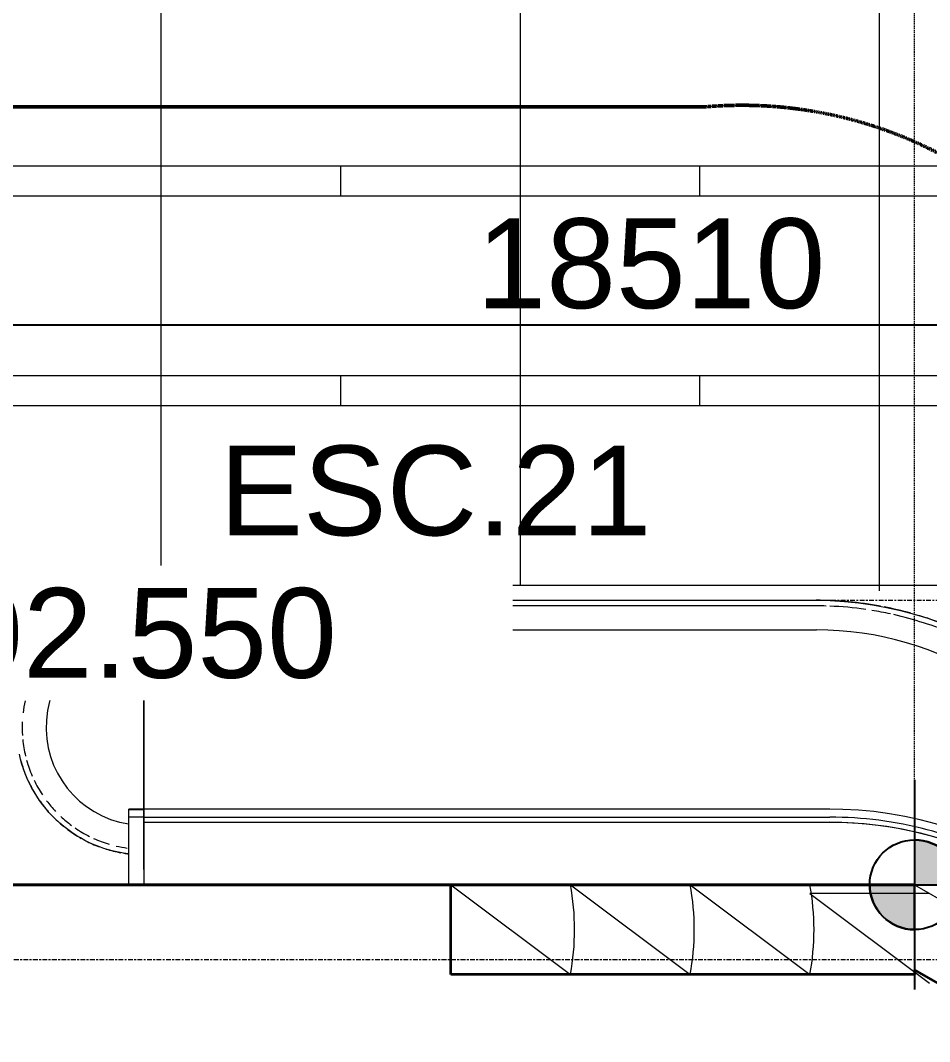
# Model space of a CAD drawing. Header units: millimetres. Extents: x -187664 to 435448, y -313239 to 299894.
# Drawn here: x 105556 to 108594, y -294421 to -291010 of the extents above; entities that cross this region are included whole.
import ezdxf

# ---------------------------------------------------------------- set-up
doc = ezdxf.new("R2010")
doc.units = ezdxf.units.MM
for name, pattern in [('Centre', [31.75, 6.35, -4.7625, 15.875, -4.7625]), ('DPA_Hidden 100', [7.2, 4.7, -2.5]), ('DPA_Hidden 50', [3, 2, -1])]:
    doc.linetypes.add(name, pattern=pattern)
for name, color, linetype, lineweight in [('A-ANNO-DIMS', 7, 'Continuous', 9), ('A-ANNO-NOTE', 7, 'Continuous', 35), ('A-ANNO-SYMB', 7, 'Continuous', 9), ('A-DETL', 7, 'Continuous', 70), ('A-FLOR-LEVL', 7, 'Continuous', 35), ('A-GENM', 7, 'Continuous', 9), ('A-GENM-IDEN', 7, 'Continuous', 25), ('A-WALL-PATT', 7, 'Continuous', 35), ('G-ANNO-SPOR', 7, 'Continuous', 9), ('I-WALL-E', 7, 'Continuous', 35), ('WALL-E', 7, 'Continuous', 35)]:
    doc.layers.add(name, color=color, linetype=linetype, lineweight=lineweight)
doc.styles.add('Arial_2', font='arial.ttf', dxfattribs={"height": 300})
doc.dimstyles.new('DPA-DIM-3_0_T-T', dxfattribs={"dimscale": 304.8, "dimtxt": 306.07782, "dimasz": 0.656168, "dimexe": 0.656168, "dimexo": 0.0625, "dimgap": 0.164042, "dimtad": 1, "dimdec": 0, "dimzin": 0, "dimdsep": 46, "dimtxsty": 'Arial_2', "dimblk1": 'OBLIQUE', "dimblk2": 'OBLIQUE', "dimsah": 1, "dimcen": 0.09, "dimdle": 0.656168, "dimclrd": 7, "dimclre": 7, "dimclrt": 7, "dimadec": 8, "dimazin": 0, "dimtfac": 1, "dimtdec": 4, "dimtix": 1, "dimtmove": 0, "dimatfit": 3, "dimfxl": 1.312336, "dimfxlon": 1, "dimtvp": 1, "dimtolj": 1, "dimtzin": 0, "dimarcsym": 2})

# ---------------------------------------------------------------- blocks, each defined once
blk = doc.blocks.new('PPL_Escalator - STANDARD-13272353-2120-01 ENTRANCE 1 SECTION A')
at = {"layer": 'A-GENM', "color": 7}
for p, q in [((-877281.8, 103550), (-877281.8, 103500.1)), ((-877281.8, 103500.1), (-877281.8, 103550)), ((-877281.8, 103500.9), (-877281.8, 103549.1)), ((-877281.8, 103549.1), (-877281.8, 103500.9)), ((-877281.8, 103542.3), (-877281.8, 103544.3)), ((-877281.8, 103544.3), (-877281.8, 103542.3)), ((-877281.8, 103542.3), (-877281.8, 103544.3)), ((-877281.8, 103544.3), (-877281.8, 103542.3)), ((-877281.8, 103505.7), (-877281.8, 103541.4)), ((-877281.8, 103541.4), (-877281.8, 103505.7)), ((-877281.8, 103505.7), (-877281.8, 103541.4)), ((-877281.8, 103541.4), (-877281.8, 103505.7)), ((-877281.8, 103539.6), (-877281.8, 103527.5)), ((-877281.8, 103527.5), (-877281.8, 103539.6)), ((-877281.8, 103539.6), (-877281.8, 103527.5)), ((-877281.8, 103527.5), (-877281.8, 103539.6)), ((-877281.8, 103515.8), (-877281.8, 103538.4)), ((-877281.8, 103538.4), (-877281.8, 103515.8)), ((-877281.8, 103515.8), (-877281.8, 103538.4)), ((-877281.8, 103538.4), (-877281.8, 103515.8)), ((-877281.8, 103527.5), (-877281.8, 103474.7)), ((-877281.8, 103474.7), (-877281.8, 103527.5)), ((-877281.8, 103517.5), (-877281.8, 103515.9)), ((-877281.8, 103515.9), (-877281.8, 103517.5)), ((-877281.8, 103517.5), (-877281.8, 103481.3)), ((-877281.8, 103481.3), (-877281.8, 103517.5)), ((-877281.8, 103517.5), (-877281.8, 103515.9)), ((-877281.8, 103515.9), (-877281.8, 103517.5)), ((-877281.8, 102635), (-877281.8, 103515)), ((-877281.8, 103515), (-877281.8, 102550)), ((-877281.8, 103505.1), (-877281.8, 103500.1)), ((-877281.8, 103500.1), (-877281.8, 103505.1)), ((-877281.8, 103500.1), (-875035.2, 103500.1)), ((-877281.8, 103500.1), (-875035.2, 103500.1)), ((-877281.8, 103478.3), (-877281.8, 103497.3)), ((-877281.8, 103497.3), (-877281.8, 103478.3)), ((-877281.8, 103481.3), (-877281.8, 103479.3)), ((-877281.8, 103479.3), (-877281.8, 103481.3)), ((-875034.3, 103481.3), (-877281.8, 103481.3)), ((-877281.8, 103479.3), (-877281.8, 103438.3)), ((-877281.8, 103438.3), (-877281.8, 103479.3)), ((-877281.8, 103478.3), (-877281.8, 103467.5)), ((-877281.8, 103439.5), (-877281.8, 103478.3)), ((-877281.8, 103478.3), (-877281.8, 103439.5)), ((-877281.8, 103467.5), (-877281.8, 103478.3)), ((-877281.8, 103458.1), (-877281.8, 103478)), ((-877281.8, 103478), (-877281.8, 103458.1)), ((-877281.8, 103474.7), (-877281.8, 103470.9)), ((-877281.8, 103470.9), (-877281.8, 103474.7)), ((-877281.8, 103474.5), (-877281.8, 103456.3)), ((-877281.8, 103456.3), (-877281.8, 103474.5)), ((-877281.8, 103467.5), (-877281.8, 103401)), ((-877281.8, 103467.5), (-877281.8, 103407)), ((-877281.8, 103401), (-877281.8, 103467.5)), ((-877281.8, 103407), (-877281.8, 103467.5)), ((-877281.8, 103416.5), (-877281.8, 103458.1)), ((-877281.8, 103458.1), (-877281.8, 103416.5)), ((-877281.8, 103456.3), (-877281.8, 103416.5)), ((-877281.8, 103416.5), (-877281.8, 103456.3)), ((-877281.8, 103407), (-877281.8, 103439.5)), ((-877281.8, 103438.3), (-877281.8, 103401)), ((-877281.8, 103401), (-877281.8, 103438.3)), ((-877281.8, 103415.3), (-877281.8, 103401)), ((-877281.8, 103401), (-877281.8, 103415.3)), ((-877281.8, 103401), (-875034.3, 103401)), ((-877281.8, 102802.4), (-877331.8, 102802.4)), ((-877331.8, 102800.3), (-877331.8, 102802.4)), ((-877331.8, 102776), (-877331.8, 102800.3)), ((-877281.8, 102800.3), (-877331.8, 102800.3)), ((-877331.8, 102550), (-877331.8, 102776)), ((-877281.8, 102776), (-877331.8, 102776)), ((-877281.8, 102802.4), (-877281.8, 102800.3)), ((-874989.8, 102802.4), (-877281.8, 102802.4)), ((-877281.8, 102800.3), (-877281.8, 102802.4)), ((-877281.8, 102782.4), (-877281.8, 102802.4)), ((-874989.8, 102802.4), (-877281.8, 102802.4)), ((-877281.8, 102800.4), (-877281.8, 102801.9)), ((-877281.8, 102801.9), (-877281.8, 102800.4)), ((-877281.8, 102800.3), (-877281.8, 102776)), ((-877281.8, 102775.6), (-877281.8, 102800.3)), ((-877281.8, 102776), (-877281.8, 102550)), ((-877281.8, 102758.3), (-877281.8, 102775.6)), ((-877281.8, 102775.6), (-874989.8, 102775.6)), ((-874989.8, 102758.3), (-877281.8, 102758.3)), ((-874989.8, 102758.3), (-877281.8, 102758.3)), ((-877281.8, 102758.3), (-877281.8, 102550)), ((-877281.8, 102749), (-877281.8, 102733.5)), ((-877281.8, 102749), (-877281.8, 102682.5)), ((-877281.8, 102749), (-877281.8, 102711.7)), ((-877281.8, 102710.5), (-877281.8, 102743)), ((-877281.8, 102743), (-877281.8, 102682.5)), ((-877281.8, 102723), (-877281.8, 102733.5)), ((-877281.8, 102733.5), (-877281.8, 102723.4)), ((-877281.8, 102691.9), (-877281.8, 102722.8)), ((-877281.8, 102722.8), (-877281.8, 102693.7)), ((-877281.8, 102711.7), (-877281.8, 102670.7)), ((-877281.8, 102671.5), (-877281.8, 102710.5)), ((-877281.8, 102693.7), (-877281.8, 102675.5)), ((-877281.8, 102652.7), (-877281.8, 102691.9)), ((-877281.8, 102682.5), (-877281.8, 102671.5)), ((-877281.8, 102679.1), (-877281.8, 102675.3)), ((-877281.8, 102675.3), (-877281.8, 102622.5)), ((-877281.8, 102668.7), (-877281.8, 102632.5)), ((-877281.8, 102649.9), (-877281.8, 102644.9)), ((-877281.8, 102600.9), (-877281.8, 102649.1)), ((-877281.8, 102649.1), (-877281.8, 102600.9)), ((-877281.8, 102644.3), (-877281.8, 102605.7)), ((-877281.8, 102605.7), (-877281.8, 102644.3)), ((-877281.8, 102634.2), (-877281.8, 102611.6)), ((-877281.8, 102611.6), (-877281.8, 102634.2)), ((-877281.8, 102632.5), (-877281.8, 102634.1)), ((-877281.8, 102634.1), (-877281.8, 102632.5)), ((-877281.8, 102610.4), (-877281.8, 102622.5)), ((-877281.8, 102622.5), (-877281.8, 102610.4)), ((-877331.8, 102550), (-879062.1, 102550)), ((-877281.8, 102550), (-877331.8, 102550)), ((-877281.8, 102550), (-874706.1, 102550)), ((-877281.8, 102550), (-874706.1, 102550)), ((-876256.1, 102550), (-874706.1, 102550)), ((-876256.1, 102550), (-876256.1, 102250)), ((-876256, 102550), (-875856.1, 102250)), ((-875856.1, 102550), (-876256, 102550)), ((-875856, 102550), (-875456.1, 102250)), ((-875456.1, 102550), (-875856, 102550)), ((-875456, 102550), (-875056.1, 102250)), ((-875056.1, 102550), (-875456, 102550)), ((-874706.1, 102550), (-856727.4, 92170)), ((-874706.1, 102550), (-856727.4, 92170)), ((-874706.1, 102550), (-856727.4, 92170)), ((-875056, 102521.1), (-874656.1, 102221.1)), ((-874656.1, 102521.1), (-875056, 102521.1)), ((-876256.1, 102250), (-874706.1, 102250)), ((-874706.1, 102250), (-874706.1, 102258.6))]:
    blk.add_line(p, q, dxfattribs=at)
at = {"layer": 'A-GENM', "color": 7, "lineweight": 35}
for p, q in [((-876256.1, 102550), (-879262.1, 102550)), ((-876256.1, 102250), (-876256.1, 102550)), ((-856785.9, 91920), (-874706.1, 102266.2)), ((-874706.1, 102266.2), (-874706.1, 102250)), ((-874706.1, 102250), (-876256.1, 102250))]:
    blk.add_line(p, q, dxfattribs=at)
at = {"layer": 'A-GENM', "color": 7, "flags": 128}
for points in [[(-877332.6, 102653), (-877349.5, 102655.4), (-877366.2, 102658.4), (-877382.8, 102662.1), (-877399.2, 102666.5), (-877415.5, 102671.5), (-877431.5, 102677.2), (-877447.3, 102683.5), (-877462.8, 102690.4), (-877478, 102698), (-877493, 102706.1), (-877507.6, 102714.9), (-877521.8, 102724.2), (-877535.6, 102734.1), (-877549, 102744.5), (-877562, 102755.4), (-877574.6, 102766.9), (-877586.7, 102778.9), (-877598.3, 102791.3), (-877609.4, 102804.2), (-877619.9, 102817.5), (-877630, 102831.2), (-877639.4, 102845.3), (-877648.3, 102859.8), (-877656.7, 102874.7), (-877664.4, 102889.8), (-877671.5, 102905.3), (-877677.9, 102921), (-877683.8, 102936.9), (-877689, 102953.1), (-877693.5, 102969.5), (-877697.4, 102986.1)], [(-877695.7, 103171.6), (-877691.5, 103188.1), (-877686.7, 103204.3), (-877681.2, 103220.4), (-877675, 103236.3), (-877668.3, 103251.9), (-877660.9, 103267.2), (-877652.9, 103282.2), (-877644.3, 103296.9), (-877635.2, 103311.2), (-877625.4, 103325.2), (-877615.1, 103338.7), (-877604.3, 103351.8), (-877593, 103364.5), (-877581.2, 103376.7), (-877568.9, 103388.4), (-877556.1, 103399.7), (-877542.9, 103410.4), (-877529.3, 103420.6), (-877515.3, 103430.2), (-877500.9, 103439.2), (-877486.1, 103447.7), (-877471.1, 103455.6), (-877455.7, 103462.8), (-877440.1, 103469.5), (-877424.2, 103475.5), (-877408, 103480.9), (-877391.7, 103485.6), (-877375.2, 103489.7), (-877358.5, 103493.1), (-877341.7, 103495.8), (-877324.9, 103497.9), (-877307.9, 103499.3), (-877290.9, 103500), (-877281.8, 103500.1)], [(-875035.2, 103500.1), (-874987.8, 103499.1), (-874940.5, 103496.3), (-874893.3, 103491.5), (-874846.4, 103484.9), (-874799.7, 103476.4), (-874753.5, 103466.1), (-874707.7, 103453.9), (-874662.4, 103439.9), (-874617.7, 103424.1), (-874573.7, 103406.5), (-874530.4, 103387.2), (-874487.9, 103366.1), (-874446.3, 103343.4), (-874405.7, 103319), (-874402.9, 103317.3)], [(-877281.8, 103403.2), (-877281.8, 103408.8), (-877281.8, 103414), (-877281.8, 103418.8), (-877281.8, 103422.7), (-877281.8, 103425.7), (-877281.8, 103427.6)], [(-877281.8, 103427.6), (-877281.8, 103425.7), (-877281.8, 103422.7), (-877281.8, 103418.8), (-877281.8, 103414), (-877281.8, 103408.8), (-877281.8, 103403.2)], [(-877281.8, 103403.2), (-877281.8, 103397.6), (-877281.8, 103392.4), (-877281.8, 103387.6), (-877281.8, 103383.7), (-877281.8, 103380.7), (-877281.8, 103378.8)], [(-877281.8, 103378.8), (-877281.8, 103380.7), (-877281.8, 103383.7), (-877281.8, 103387.6), (-877281.8, 103392.4), (-877281.8, 103397.6), (-877281.8, 103403.2)], [(-874347.4, 102633.9), (-874393.5, 102658.7), (-874440.6, 102681.6), (-874488.5, 102702.6), (-874537.2, 102721.7), (-874586.7, 102738.8), (-874636.8, 102753.9), (-874687.5, 102767), (-874738.6, 102778.1), (-874790.2, 102787.1), (-874842, 102794.1), (-874894.1, 102798.9), (-874946.4, 102801.7), (-874989.8, 102802.4)]]:
    blk.add_lwpolyline(points, dxfattribs=at)
at = {"layer": 'A-GENM', "color": 7}
for centre, radius, start, end in [((-877281.8, 103075), 425.1, 99.5684, 108.0307), ((-877281.8, 103075), 425.1, 90, 99.3982), ((-875035.2, 102315), 1185.1, 79.5416, 90), ((-877281.8, 103075), 425.1, 110.0155, 117.3138), ((-877281.8, 103075), 406.3, 107.354, 113.05), ((-877281.8, 103075), 406.3, 96.2272, 105.6933), ((-877281.8, 103075), 406.3, 90, 94.0573), ((-875034.3, 102318.1), 1163.2, 88.3617, 90), ((-875034.3, 102318.1), 1163.2, 81.8421, 87.8043), ((-875034.3, 102318.1), 1163.2, 77.6905, 80.8346), ((-875035.2, 102315), 1185.1, 74.5071, 78.9138), ((-877281.8, 103075), 425.1, 119.3904, 126.9016), ((-877281.8, 103075), 406.3, 117.3058, 124.3798), ((-875034.3, 102318.1), 1163.2, 66.9359, 77.1653), ((-875035.2, 102315), 1185.1, 69.0788, 73.184), ((-877281.8, 103075), 326, 90, 261.1554), ((-877281.8, 103075), 425.1, 129.0446, 136.0376), ((-877281.8, 103075), 406.3, 127.2975, 134.3718), ((-875034.3, 102318.1), 1082.9, 57.6569, 90), ((-877281.8, 103075), 425.1, 138.6364, 145.411), ((-877281.8, 103075), 406.3, 137.2975, 143.0494), ((-877281.8, 103075), 425.1, 148.5031, 154.6548), ((-877281.8, 103075), 406.3, 147.2972, 153.0494), ((-877281.8, 103075), 425.1, 157.7469, 164.5215), ((-877281.8, 103075), 406.3, 157.2972, 164.3752), ((-877281.8, 103075), 406.3, 167.3752, 173.0494), ((-877281.8, 103075), 406.3, 177.2972, 183.6848), ((-877281.8, 103075), 406.3, 185.6239, 193.544), ((-877281.8, 103075), 425.1, 195.4553, 202.288), ((-877281.8, 103075), 406.3, 195.6248, 203.544), ((-877281.8, 103075), 425.1, 205.3031, 211.539), ((-877281.8, 103075), 406.3, 205.6257, 213.544), ((-877281.8, 103075), 425.1, 214.5542, 221.3735), ((-877281.8, 103075), 406.3, 217.0476, 223.544), ((-877281.8, 103075), 425.1, 223.9713, 230.9096), ((-877281.8, 103075), 406.3, 227.0476, 233.544), ((-874989.8, 101494), 1281.7, 60.6022, 90), ((-877281.8, 103075), 406.3, 235.6202, 243.544), ((-874989.8, 101494), 1264.4, 60.6063, 90), ((-874989.8, 101485.8), 1272.5, 62.4482, 90), ((-877281.8, 103075), 425.1, 233.1432, 240.541), ((-877281.8, 103075), 406.3, 245.6213, 253.544), ((-877281.8, 103075), 425.1, 242.7746, 249.5219), ((-877281.8, 103075), 425.1, 252.6644, 259.6733), ((-877281.8, 103075), 406.3, 256.9505, 262.1909), ((-877281.8, 103075), 425.1, 261.0773, 263.2296), ((-876664.4, 102400), 822.2, 349.4877, 10.5123), ((-876264.4, 102400), 822.2, 349.4877, 10.5123), ((-875864.4, 102400), 822.2, 349.4877, 10.5123)]:
    blk.add_arc(centre, radius, start, end, dxfattribs=at)
for points, knots in [([(-877281.8, 103415.4), (-877281.8, 103416.6), (-877281.8, 103419.4), (-877281.8, 103423.1), (-877281.8, 103426.1), (-877281.8, 103427.3), (-877281.8, 103427.7)], [-0.8397082, -0.8397082, -0.8397082, -0.8397082, -0.7857143, -0.7142857, -0.6428571, -0.5714286, -0.5714286, -0.5714286, -0.5714286]), ([(-877281.8, 103427.7), (-877281.8, 103427.3), (-877281.8, 103426.1), (-877281.8, 103423.1), (-877281.8, 103419.4), (-877281.8, 103416.6), (-877281.8, 103415.4)], [-0.4285714, -0.4285714, -0.4285714, -0.4285714, -0.3571429, -0.2857143, -0.2142857, -0.1602918, -0.1602918, -0.1602918, -0.1602918]), ([(-877281.8, 102746.7), (-877281.8, 102744.8), (-877281.8, 102741), (-877281.8, 102735.7), (-877281.8, 102730.9), (-877281.8, 102726.9), (-877281.8, 102724.2), (-877281.8, 102723.1), (-877281.8, 102722.7)], [-1, -1, -1, -1, -0.9285714, -0.8571429, -0.7857143, -0.7142857, -0.6428571, -0.5911893, -0.5911893, -0.5911893, -0.5911893]), ([(-877281.8, 102722.7), (-877281.8, 102723.1), (-877281.8, 102724.2), (-877281.8, 102726.9), (-877281.8, 102730.9), (-877281.8, 102735.7), (-877281.8, 102741), (-877281.8, 102744.8), (-877281.8, 102746.7)], [-0.4088107, -0.4088107, -0.4088107, -0.4088107, -0.3571429, -0.2857143, -0.2142857, -0.1428571, -0.0714286, 0, 0, 0, 0])]:
    blk.add_open_spline(points, degree=3, knots=knots, dxfattribs=at)
for points in [[(-877281.8, 103403.3), (-877281.8, 103405.2), (-877281.8, 103409), (-877281.8, 103412.5), (-877281.8, 103414.2)], [(-877281.8, 103414.2), (-877281.8, 103412.5), (-877281.8, 103409), (-877281.8, 103405.2), (-877281.8, 103403.3)], [(-877281.8, 103403.3), (-877281.8, 103401.5), (-877281.8, 103397.7), (-877281.8, 103392.4), (-877281.8, 103387.6), (-877281.8, 103383.6), (-877281.8, 103380.6), (-877281.8, 103379.4), (-877281.8, 103379)], [(-877281.8, 103379), (-877281.8, 103379.4), (-877281.8, 103380.6), (-877281.8, 103383.6), (-877281.8, 103387.6), (-877281.8, 103392.4), (-877281.8, 103397.7), (-877281.8, 103401.5), (-877281.8, 103403.3)], [(-877281.8, 102746.7), (-877281.8, 102748.5), (-877281.8, 102752.3), (-877281.8, 102757.6), (-877281.8, 102762.4), (-877281.8, 102766.4), (-877281.8, 102769.4), (-877281.8, 102770.6), (-877281.8, 102771)], [(-877281.8, 102771), (-877281.8, 102770.6), (-877281.8, 102769.4), (-877281.8, 102766.4), (-877281.8, 102762.4), (-877281.8, 102757.6), (-877281.8, 102752.3), (-877281.8, 102748.5), (-877281.8, 102746.7)]]:
    blk.add_open_spline(points, degree=3, dxfattribs=at)
blk = doc.blocks.new('_Oblique')
at = {"color": 7, "linetype": 'ByBlock', "lineweight": -2}
blk.add_line((-0.5, -0.5), (0.5, 0.5), dxfattribs=at)
blk = doc.blocks.new('*D3765')
at = {"layer": 'A-ANNO-DIMS', "color": 7, "lineweight": -2, "transparency": 16777216}
for p, q in [((98407.9, -291645.4), (98407.9, -292226.3)), ((116917.9, -292059.9), (116917.9, -291826.3)), ((98207.9, -292026.3), (117117.9, -292026.3))]:
    blk.add_line(p, q, dxfattribs=at)
at = {"layer": 'A-ANNO-DIMS', "color": 7, "lineweight": -2, "transparency": 16777216, "xscale": 200, "yscale": 200, "zscale": 200, "rotation": 180}
blk.add_blockref('_Oblique', (98407.9, -292026.3), dxfattribs=at)
at = {"layer": 'A-ANNO-DIMS', "color": 7, "lineweight": -2, "transparency": 16777216, "xscale": 200, "yscale": 200, "zscale": 200}
blk.add_blockref('_Oblique', (116917.9, -292026.3), dxfattribs=at)
at = {"layer": 'A-ANNO-DIMS', "color": 7, "transparency": 16777216, "insert": (107662.9, -291823.1), "char_height": 300, "width": 1384.414, "attachment_point": 5, "style": 'Arial_2'}
blk.add_mtext('\\A1;18510', dxfattribs=at)
blk = doc.blocks.new('ANN_NODE_Small - STANDARD-3978909-2120-01 ENTRANCE 1 SECTION A')
at = {"layer": 'A-ANNO-NOTE', "lineweight": 9}
h = blk.add_hatch(color=7, dxfattribs=at)
edge = h.paths.add_edge_path()
edge.add_line((-874706.1, 102550), (-874706.1, 102700))
edge.add_arc((-874706.1, 102550), 150, 0, 90, ccw=False)
edge.add_line((-874556.1, 102550), (-874706.1, 102550))
h = blk.add_hatch(color=7, dxfattribs=at)
edge = h.paths.add_edge_path()
edge.add_line((-874706.1, 102550), (-874706.1, 102400))
edge.add_arc((-874706.1, 102550), 150, 180, 270, ccw=False)
edge.add_line((-874856.1, 102550), (-874706.1, 102550))
at = {"layer": 'A-ANNO-NOTE', "color": 7, "lineweight": 25}
for p, q in [((-874706.1, 102900), (-874706.1, 102200)), ((-874706.1, 102700), (-874706.1, 102550)), ((-875056.1, 102550), (-874356.1, 102550)), ((-874706.1, 102550), (-874856.1, 102550)), ((-874706.1, 102550), (-874706.1, 102400)), ((-874706.1, 102400), (-874706.1, 102550)), ((-874706.1, 102550), (-874556.1, 102550))]:
    blk.add_line(p, q, dxfattribs=at)
blk.add_circle((-874706.1, 102550), 150, dxfattribs=at)
for start, end in [(0, 90), (180, 270)]:
    blk.add_arc((-874706.1, 102550), 150, start, end, dxfattribs=at)

msp = doc.modelspace()

# ---------------------------------------------------------------- hatches: boundary and pattern name
at = {"layer": 'A-WALL-PATT', "lineweight": 9}
h = msp.add_hatch(dxfattribs=at)
h.set_pattern_fill('FP_4', style=0, pattern_type=2)
h.set_pattern_definition([(0, (131226, -298596.8), (0, 1400), []), (0, (131226, -298496.8), (0, 1400), []), (0, (131226, -297896.8), (0, 1400), []), (0, (131226, -297796.8), (0, 1400), []), (90, (131226.1, -299196.8), (-1200, 7e-14), []), (90, (131826.1, -298596.8), (-1200, 700), [100, -600])])
h.paths.add_polyline_path([(113194.28, -295576.753), (116180.853, -295576.753), (116067.88, -295510.634), (116067.88, -293996.753), (116042.88, -293996.753), (116042.88, -293896.753), (116117.88, -293896.753), (116117.88, -290896.753), (115794.436, -290896.753), (115794.436, -290899.753), (115704.436, -290899.753), (115704.436, -290896.753), (115295.38, -290896.753), (115295.38, -290904.487), (115190.38, -290904.487), (115190.38, -290896.753), (113795.38, -290896.753), (113795.38, -290904.487), (113690.38, -290904.487), (113690.38, -290896.753), (112295.38, -290896.753), (112295.38, -290904.487), (112190.38, -290904.487), (112190.38, -290896.753), (110795.38, -290896.753), (110795.38, -290904.487), (110690.38, -290904.487), (110690.38, -290896.753), (109295.38, -290896.753), (109295.38, -290904.487), (109190.38, -290904.487), (109190.38, -290896.753), (107795.38, -290896.753), (107795.38, -290904.487), (107690.38, -290904.487), (107690.38, -290896.753), (106295.38, -290896.753), (106295.38, -290904.487), (106190.38, -290904.487), (106190.38, -290896.753), (105539.14, -290896.753), (105538.88, -290899.753), (105448.88, -290899.753), (105448.88, -290896.753), (104795.38, -290896.753), (104795.38, -290904.487), (104690.38, -290904.487), (104690.38, -290896.753), (104039.14, -290896.753), (104038.88, -290899.753), (103948.88, -290899.753), (103948.88, -290896.753), (103637.88, -290896.753), (103637.88, -290898.462), (103664.08, -290898.462), (103664.08, -291448.462), (103637.88, -291448.462), (103637.88, -293596.753), (105550.15, -293595.747), (105541.956, -293580.088), (105524.198, -293538.236), (105514.618, -293510.424), (105502.658, -293461.232), (105498.493, -293437.875), (105495.49, -293408.816), (105493.588, -293370.278), (105499.341, -293297.447), (105512.792, -293239.791), (105518.541, -293220.282), (105536.983, -293174.629), (105549.72, -293148.595), (105584.21, -293092.555), (105624.884, -293044.487), (105640.354, -293028.921), (105677.647, -292996.916), (105696.997, -292982.586), (105752.847, -292948.525), (105804.446, -292926.643), (105830.261, -292917.809), (105894.186, -292902.601), (105919.595, -292900.114), (105984.597, -292896.753), (108235.752, -292897.613), (108332.708, -292902.433), (108422.188, -292914.766), (108458.917, -292921.591), (108560.086, -292946.008), (108650.062, -292976.37), (108680.543, -292988.402), (108777.603, -293032.489), (108844.338, -293070.122), (109322.661, -293346.202), (113186.089, -295576.753), (113193.402, -295576.753)])
h.paths.add_polyline_path([(116428.57, -295576.753), (116523.676, -295576.753), (116117.88, -295341.819), (116117.88, -295482.66), (116280.853, -295576.753)])
h.paths.add_polyline_path([(104031.93, -290871.753), (104690.38, -290871.753), (104690.38, -290791.753), (104795.38, -290791.753), (104795.38, -290871.753), (105453.821, -290871.753), (105454.251, -290869.084), (105455.305, -290869.084), (105456.378, -290862.753), (105460.432, -290862.753), (105460.432, -290871.753), (105527.588, -290871.253), (105528.698, -290862.753), (105529.675, -290863.501), (105531.93, -290871.753), (106190.38, -290871.753), (106190.38, -290791.753), (106295.38, -290791.753), (106295.38, -290871.753), (107690.38, -290871.753), (107690.38, -290791.753), (107795.38, -290791.753), (107795.38, -290871.753), (109190.38, -290871.753), (109190.38, -290791.753), (109295.38, -290791.753), (109295.38, -290871.753), (110690.38, -290871.753), (110690.38, -290791.753), (110795.38, -290791.753), (110795.38, -290871.753), (112190.38, -290871.753), (112190.38, -290791.753), (112295.38, -290791.753), (112295.38, -290871.753), (113690.38, -290871.753), (113690.38, -290791.753), (113795.38, -290791.753), (113795.38, -290871.753), (115190.38, -290871.753), (115190.38, -290791.753), (115295.38, -290791.753), (115295.38, -290871.753), (115709.377, -290871.753), (115709.806, -290869.084), (115710.861, -290869.084), (115711.934, -290862.753), (115715.727, -290862.753), (115716.71, -290871.753), (115783.144, -290871.253), (115783.994, -290862.753), (115784.763, -290862.753), (115787.226, -290871.753), (116117.88, -290871.753), (116117.88, -290596.753), (115292.88, -290596.753), (115292.88, -290751.753), (115192.88, -290751.753), (115192.88, -290596.753), (113792.88, -290596.753), (113792.88, -290751.753), (113692.88, -290751.753), (113692.88, -290596.753), (112292.88, -290596.753), (112292.88, -290751.753), (112192.88, -290751.753), (112192.88, -290596.753), (110792.88, -290596.753), (110792.88, -290751.753), (110692.88, -290751.753), (110692.88, -290596.753), (109292.88, -290596.753), (109292.88, -290751.753), (109192.88, -290751.753), (109192.88, -290596.753), (107792.88, -290596.753), (107792.88, -290751.753), (107692.88, -290751.753), (107692.88, -290596.753), (106292.88, -290596.753), (106292.88, -290751.753), (106192.88, -290751.753), (106192.88, -290596.753), (104792.88, -290596.753), (104792.88, -290751.753), (104692.88, -290751.753), (104692.88, -290596.753), (103637.88, -290596.753), (103637.88, -290871.753), (103953.821, -290871.753), (103954.251, -290869.084), (103955.305, -290869.084), (103956.378, -290862.753), (103960.432, -290862.753), (103960.432, -290871.753), (104027.588, -290871.253), (104028.698, -290862.753), (104029.675, -290863.501), (104031.921, -290871.753)])
h = msp.add_hatch(dxfattribs=at)
h.set_pattern_fill('FP_14', style=0, pattern_type=2)
h.set_pattern_definition([(90, (106038.9, -293896.75), (-600, 4e-14), [])])
h.paths.add_polyline_path([(105918.493, -293896.753), (105918.493, -293843.317), (105894.014, -293840.867), (105828.87, -293825.475), (105810.144, -293819.133), (105773.953, -293804.376), (105744.064, -293789.88), (105701.943, -293764.194), (105682.326, -293750.203), (105631.272, -293706.131), (105594.499, -293663.62), (105579.064, -293642.933), (105549.43, -293596.753), (103638.88, -293596.753), (103639.035, -293894.753), (103646.086, -293894.753), (103646.289, -293891.753), (103680.299, -293891.753), (103680.299, -293894.753), (103688.193, -293894.753), (103688.193, -293896.753), (105646.098, -293896.753)])

# ---------------------------------------------------------------- linework, layer by layer
at = {"layer": 'A-ANNO-SYMB', "color": 7, "linetype": 'DPA_Hidden 50', "lineweight": 50}
msp.add_line((98033.155, -291298.209), (107847.829, -291298.209), dxfattribs=at)
msp.add_arc((107967.113, -292719.059), 1425.849, 55.201124, 94.798876, dxfattribs=at)
at = {"layer": 'A-DETL', "color": 7, "linetype": 'DPA_Hidden 100', "lineweight": 9}
msp.add_line((108544.193, -293896.753), (108544.193, -290496.753), dxfattribs=at)
at = {"layer": 'A-FLOR-LEVL', "color": 7, "linetype": 'Centre', "lineweight": 9}
for p, q in [((80346.074, -292946.753), (141931.854, -292946.753)), ((80346.074, -293896.753), (142186.112, -293896.753)), ((80346.074, -294146.753), (142923.791, -294146.753))]:
    msp.add_line(p, q, dxfattribs=at)
at = {"layer": 'I-WALL-E', "color": 7}
for p, q in [((106037.88, -293896.753), (103688.193, -293896.753)), ((103688.193, -293896.753), (106037.88, -293896.753))]:
    msp.add_line(p, q, dxfattribs=at)
at = {"layer": 'WALL-E', "color": 7}
for p, q in [((103688.193, -293896.753), (108544.193, -293896.753)), ((108544.193, -293896.753), (106037.88, -293896.753)), ((106037.88, -293896.753), (108544.193, -293896.753))]:
    msp.add_line(p, q, dxfattribs=at)

# ---------------------------------------------------------------- block references
at = {"layer": 'A-ANNO-NOTE', "color": 7, "lineweight": 25}
msp.add_blockref('ANN_NODE_Small - STANDARD-3978909-2120-01 ENTRANCE 1 SECTION A', (983250.254, -396446.753), dxfattribs=at)
at = {"layer": 'A-GENM', "color": 7}
msp.add_blockref('PPL_Escalator - STANDARD-13272353-2120-01 ENTRANCE 1 SECTION A', (983250.254, -396446.753), dxfattribs=at)

# ---------------------------------------------------------------- texts
at = {"layer": 'A-GENM-IDEN', "color": 7, "lineweight": 9, "insert": (106221.217, -292429.668), "char_height": 300, "width": 1779.74625, "attachment_point": 1, "style": 'Arial_2'}
msp.add_mtext('ESC.21', dxfattribs=at)

# ---------------------------------------------------------------- dimensions: what is measured, and where the dimension line sits
at = {"layer": 'A-ANNO-DIMS', "color": 7}
dim = msp.add_linear_dim(base=(116917.88, -292026.308), p1=(98407.88, -291626.308), p2=(116917.88, -292078.954), dimstyle='DPA-DIM-3_0_T-T', override={"dimpost": '<>', "dimclrd": 7, "dimclre": 7, "dimclrt": 7, "dimfxl": 18515.533703}, dxfattribs=at)
dim.commit()
dim.dimension.update_dxf_attribs({"geometry": '*D3765', "text_midpoint": (107662.88, -291823.136)})

# ---------------------------------------------------------------- next in the draw order: texts
at = {"layer": 'G-ANNO-SPOR', "color": 7, "insert": (103992.901, -292905.699), "char_height": 300, "width": 3132.77719, "attachment_point": 1, "line_spacing_factor": 0.941778, "style": 'Arial_2', "bg_fill": 3, "box_fill_scale": 1.25, "bg_fill_color": 256, "bg_fill_true_color": 13158600, "bg_fill_transparency": 0}
msp.add_mtext('FFL +102.550', dxfattribs=at)

doc.saveas('drawing.dxf')
